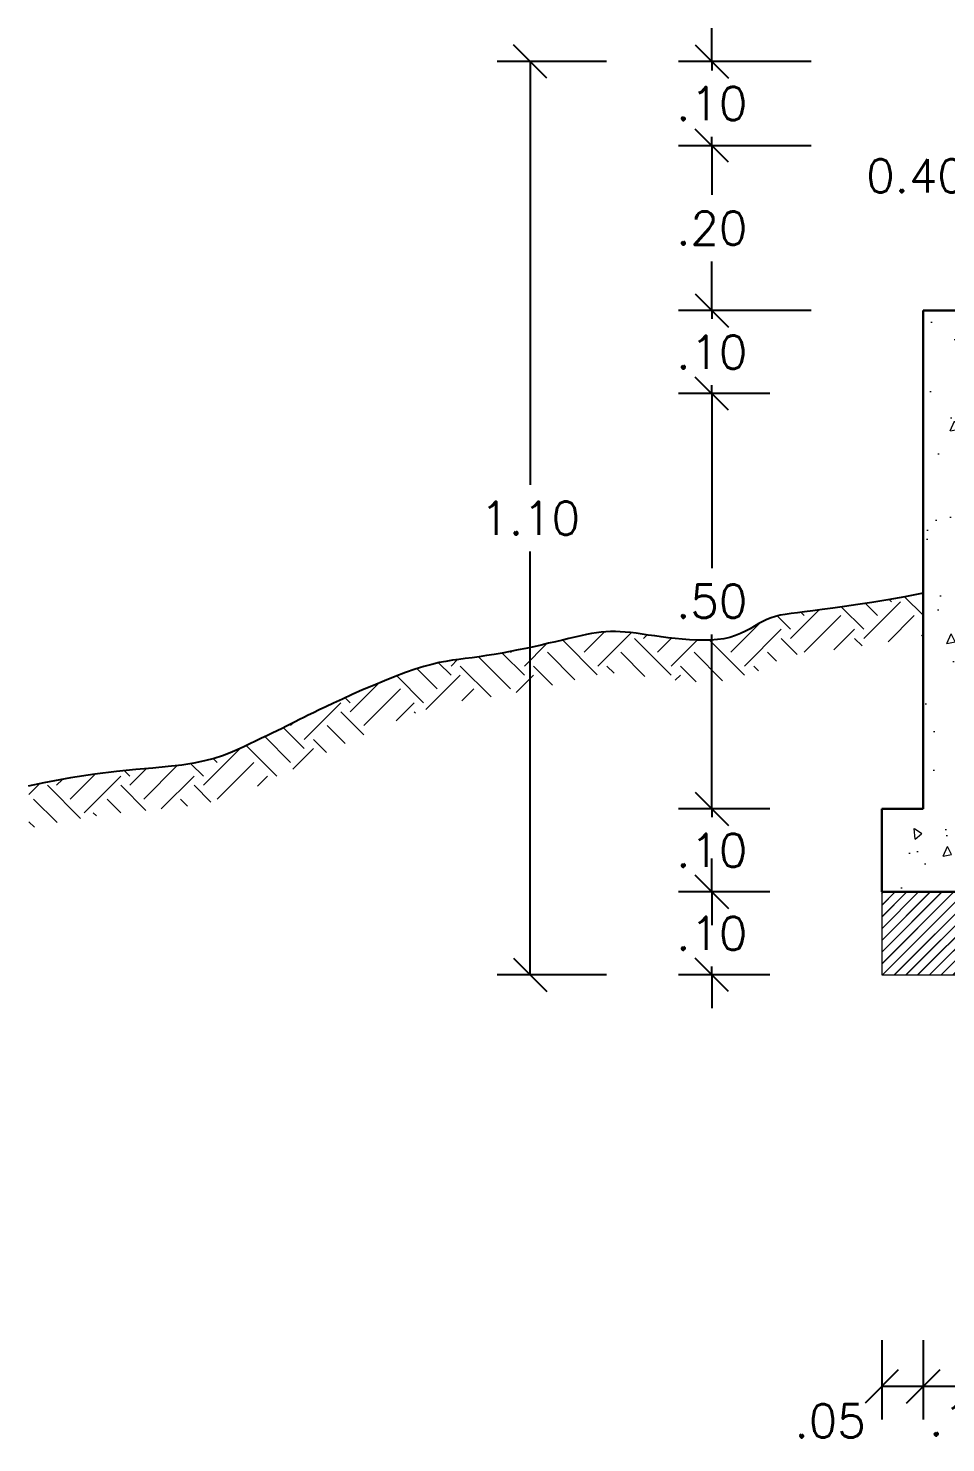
# Model space of a CAD drawing. Header units: millimetres. Extents: x 147.1 to 162.6, y 184.3 to 191.9.
# Drawn here: x 147.259 to 148.364, y 184.627 to 186.33 of the extents above; entities that cross this region are included whole.
import ezdxf
from ezdxf.enums import TextEntityAlignment as Align

# ---------------------------------------------------------------- set-up
doc = ezdxf.new("R2010")
doc.units = ezdxf.units.MM
doc.header["$PDMODE"] = 35
doc.layers.add('A-PISO', color=8, linetype='Continuous')
for name, color, linetype, lineweight in [('CASCO', 160, 'Continuous', 30), ('g-achurado', 1, 'Continuous', 15), ('g-acotado', 9, 'Continuous', 15), ('g-textos-notas', 7, 'Continuous', 20), ('RELLENO', 8, 'Continuous', 0)]:
    doc.layers.add(name, color=color, linetype=linetype, lineweight=lineweight)
doc.styles.add('01COTAS', font='romans.shx')
doc.dimstyles.new('DIM-20-CORTE', dxfattribs={"dimscale": 0.02, "dimtxt": 2, "dimasz": 2, "dimexe": 2, "dimexo": 2, "dimgap": 1, "dimtad": 1, "dimtih": 1, "dimtoh": 1, "dimzin": 4, "dimdsep": 46, "dimtxsty": '01COTAS', "dimblk": 'OBLIQUE', "dimcen": 25, "dimclrd": 7, "dimclre": 20, "dimclrt": 7, "dimazin": 0, "dimtfac": 1, "dimtmove": 2, "dimatfit": 3, "dimfxl": 1, "dimtolj": 1, "dimtzin": 0, "dimarcsym": 0})

# ---------------------------------------------------------------- blocks, each defined once
blk = doc.blocks.new('_Oblique')
at = {"color": 0, "linetype": 'ByBlock', "lineweight": -2}
blk.add_line((-0.5, -0.5), (0.5, 0.5), dxfattribs=at)
blk = doc.blocks.new('*D81')
at = {"layer": 'DEFPOINTS', "color": 0, "transparency": 16777216}
for p in [(148.0818, 185.2899), (148.1916, 185.2899), (148.1916, 185.1899)]:
    blk.add_point(p, dxfattribs=at)
at = {"layer": 'g-acotado', "color": 7, "lineweight": -2, "transparency": 16777216}
for p, q in [((148.0818, 185.2899), (148.0818, 185.3299)), ((148.0818, 185.2899), (148.0818, 185.2799)), ((148.0818, 185.1899), (148.0818, 185.1999)), ((148.0818, 185.1899), (148.0818, 185.1499))]:
    blk.add_line(p, q, dxfattribs=at)
at = {"layer": 'g-acotado', "color": 20, "lineweight": -2, "transparency": 16777216}
for p, q in [((148.1516, 185.2899), (148.0418, 185.2899)), ((148.1516, 185.1899), (148.0418, 185.1899))]:
    blk.add_line(p, q, dxfattribs=at)
at = {"layer": 'g-acotado', "color": 7, "lineweight": -2, "transparency": 16777216, "xscale": 0.04, "yscale": 0.04, "zscale": 0.04}
for p, rotation in [((148.0818, 185.2899), 270), ((148.0818, 185.1899), 90)]:
    blk.add_blockref('_Oblique', p, dxfattribs=dict(at, rotation=rotation))
at = {"layer": 'g-acotado', "color": 7, "transparency": 16777216, "insert": (148.0818, 185.2399), "char_height": 0.04, "attachment_point": 5, "style": '01COTAS'}
blk.add_mtext('\\A1;.10', dxfattribs=at)
blk = doc.blocks.new('*D82')
at = {"layer": 'DEFPOINTS', "color": 0, "transparency": 16777216}
for p in [(148.0818, 185.3899), (148.1916, 185.3899), (148.1916, 185.2899)]:
    blk.add_point(p, dxfattribs=at)
at = {"layer": 'g-acotado', "color": 7, "lineweight": -2, "transparency": 16777216}
for p, q in [((148.0818, 185.3899), (148.0818, 185.4299)), ((148.0818, 185.3899), (148.0818, 185.3799)), ((148.0818, 185.2899), (148.0818, 185.2999)), ((148.0818, 185.2899), (148.0818, 185.2499))]:
    blk.add_line(p, q, dxfattribs=at)
at = {"layer": 'g-acotado', "color": 20, "lineweight": -2, "transparency": 16777216}
for p, q in [((148.1516, 185.3899), (148.0418, 185.3899)), ((148.1516, 185.2899), (148.0418, 185.2899))]:
    blk.add_line(p, q, dxfattribs=at)
at = {"layer": 'g-acotado', "color": 7, "lineweight": -2, "transparency": 16777216, "xscale": 0.04, "yscale": 0.04, "zscale": 0.04}
for p, rotation in [((148.0818, 185.3899), 270), ((148.0818, 185.2899), 90)]:
    blk.add_blockref('_Oblique', p, dxfattribs=dict(at, rotation=rotation))
at = {"layer": 'g-acotado', "color": 7, "transparency": 16777216, "insert": (148.0818, 185.3399), "char_height": 0.04, "attachment_point": 5, "style": '01COTAS'}
blk.add_mtext('\\A1;.10', dxfattribs=at)
blk = doc.blocks.new('*D83')
at = {"layer": 'DEFPOINTS', "color": 0, "transparency": 16777216}
for p in [(148.0818, 185.8899), (148.1916, 185.8899), (148.1916, 185.3899)]:
    blk.add_point(p, dxfattribs=at)
at = {"layer": 'g-acotado', "color": 20, "lineweight": -2, "transparency": 16777216}
for p, q in [((148.1516, 185.8899), (148.0418, 185.8899)), ((148.1516, 185.3899), (148.0418, 185.3899))]:
    blk.add_line(p, q, dxfattribs=at)
at = {"layer": 'g-acotado', "color": 7, "lineweight": -2, "transparency": 16777216}
for p, q in [((148.0818, 185.8899), (148.0818, 185.6799)), ((148.0818, 185.3899), (148.0818, 185.5999))]:
    blk.add_line(p, q, dxfattribs=at)
at = {"layer": 'g-acotado', "color": 7, "lineweight": -2, "transparency": 16777216, "xscale": 0.04, "yscale": 0.04, "zscale": 0.04}
for p, rotation in [((148.0818, 185.8899), 90), ((148.0818, 185.3899), 270)]:
    blk.add_blockref('_Oblique', p, dxfattribs=dict(at, rotation=rotation))
at = {"layer": 'g-acotado', "color": 7, "transparency": 16777216, "insert": (148.0818, 185.6399), "char_height": 0.04, "attachment_point": 5, "style": '01COTAS'}
blk.add_mtext('\\A1;.50', dxfattribs=at)
blk = doc.blocks.new('*D84')
at = {"layer": 'DEFPOINTS', "color": 0, "transparency": 16777216}
for p in [(148.0818, 185.9899), (148.1916, 185.9899), (148.1916, 185.8899)]:
    blk.add_point(p, dxfattribs=at)
at = {"layer": 'g-acotado', "color": 7, "lineweight": -2, "transparency": 16777216}
for p, q in [((148.0818, 185.9899), (148.0818, 186.0299)), ((148.0818, 185.9899), (148.0818, 185.9799)), ((148.0818, 185.8899), (148.0818, 185.8999)), ((148.0818, 185.8899), (148.0818, 185.8499))]:
    blk.add_line(p, q, dxfattribs=at)
at = {"layer": 'g-acotado', "color": 20, "lineweight": -2, "transparency": 16777216}
for p, q in [((148.1516, 185.9899), (148.0418, 185.9899)), ((148.1516, 185.8899), (148.0418, 185.8899))]:
    blk.add_line(p, q, dxfattribs=at)
at = {"layer": 'g-acotado', "color": 7, "lineweight": -2, "transparency": 16777216, "xscale": 0.04, "yscale": 0.04, "zscale": 0.04}
for p, rotation in [((148.0818, 185.9899), 270), ((148.0818, 185.8899), 90)]:
    blk.add_blockref('_Oblique', p, dxfattribs=dict(at, rotation=rotation))
at = {"layer": 'g-acotado', "color": 7, "transparency": 16777216, "insert": (148.0818, 185.9399), "char_height": 0.04, "attachment_point": 5, "style": '01COTAS'}
blk.add_mtext('\\A1;.10', dxfattribs=at)
blk = doc.blocks.new('*D85')
at = {"layer": 'DEFPOINTS', "color": 0, "transparency": 16777216}
for p in [(148.0818, 186.1885), (148.2416, 186.1885), (148.2416, 185.9899)]:
    blk.add_point(p, dxfattribs=at)
at = {"layer": 'g-acotado', "color": 20, "lineweight": -2, "transparency": 16777216}
for p, q in [((148.2016, 186.1885), (148.0418, 186.1885)), ((148.2016, 185.9899), (148.0418, 185.9899))]:
    blk.add_line(p, q, dxfattribs=at)
at = {"layer": 'g-acotado', "color": 7, "lineweight": -2, "transparency": 16777216}
for p, q in [((148.0818, 186.1885), (148.0818, 186.1292)), ((148.0818, 185.9899), (148.0818, 186.0492))]:
    blk.add_line(p, q, dxfattribs=at)
at = {"layer": 'g-acotado', "color": 7, "lineweight": -2, "transparency": 16777216, "xscale": 0.04, "yscale": 0.04, "zscale": 0.04}
for p, rotation in [((148.0818, 186.1885), 90), ((148.0818, 185.9899), 270)]:
    blk.add_blockref('_Oblique', p, dxfattribs=dict(at, rotation=rotation))
at = {"layer": 'g-acotado', "color": 7, "transparency": 16777216, "insert": (148.0818, 186.0892), "char_height": 0.04, "attachment_point": 5, "style": '01COTAS'}
blk.add_mtext('\\A1;.20', dxfattribs=at)
blk = doc.blocks.new('*D86')
at = {"layer": 'DEFPOINTS', "color": 0, "transparency": 16777216}
for p in [(148.0818, 186.2899), (148.2416, 186.2899), (148.2416, 186.1885)]:
    blk.add_point(p, dxfattribs=at)
at = {"layer": 'g-acotado', "color": 7, "lineweight": -2, "transparency": 16777216}
for p, q in [((148.0818, 186.2899), (148.0818, 186.3299)), ((148.0818, 186.2899), (148.0818, 186.2792)), ((148.0818, 186.1885), (148.0818, 186.1992)), ((148.0818, 186.1885), (148.0818, 186.1485))]:
    blk.add_line(p, q, dxfattribs=at)
at = {"layer": 'g-acotado', "color": 20, "lineweight": -2, "transparency": 16777216}
for p, q in [((148.2016, 186.2899), (148.0418, 186.2899)), ((148.2016, 186.1885), (148.0418, 186.1885))]:
    blk.add_line(p, q, dxfattribs=at)
at = {"layer": 'g-acotado', "color": 7, "lineweight": -2, "transparency": 16777216, "xscale": 0.04, "yscale": 0.04, "zscale": 0.04}
for p, rotation in [((148.0818, 186.2899), 270), ((148.0818, 186.1885), 90)]:
    blk.add_blockref('_Oblique', p, dxfattribs=dict(at, rotation=rotation))
at = {"layer": 'g-acotado', "color": 7, "transparency": 16777216, "insert": (148.0818, 186.2392), "char_height": 0.04, "attachment_point": 5, "style": '01COTAS'}
blk.add_mtext('\\A1;.10', dxfattribs=at)
blk = doc.blocks.new('*D87')
at = {"layer": 'DEFPOINTS', "color": 0, "transparency": 16777216}
for p in [(147.8632, 186.2899), (147.9951, 186.2899), (147.9951, 185.1899)]:
    blk.add_point(p, dxfattribs=at)
at = {"layer": 'g-acotado', "color": 20, "lineweight": -2, "transparency": 16777216}
for p, q in [((147.9551, 186.2899), (147.8232, 186.2899)), ((147.9551, 185.1899), (147.8232, 185.1899))]:
    blk.add_line(p, q, dxfattribs=at)
at = {"layer": 'g-acotado', "color": 7, "lineweight": -2, "transparency": 16777216}
for p, q in [((147.8632, 186.2899), (147.8632, 185.7799)), ((147.8632, 185.1899), (147.8632, 185.6999))]:
    blk.add_line(p, q, dxfattribs=at)
at = {"layer": 'g-acotado', "color": 7, "lineweight": -2, "transparency": 16777216, "xscale": 0.04, "yscale": 0.04, "zscale": 0.04}
for p, rotation in [((147.8632, 186.2899), 90), ((147.8632, 185.1899), 270)]:
    blk.add_blockref('_Oblique', p, dxfattribs=dict(at, rotation=rotation))
at = {"layer": 'g-acotado', "color": 7, "transparency": 16777216, "insert": (147.8632, 185.7399), "char_height": 0.04, "attachment_point": 5, "style": '01COTAS'}
blk.add_mtext('\\A1;1.10', dxfattribs=at)
blk = doc.blocks.new('*D93')
at = {"layer": 'DEFPOINTS', "color": 0, "transparency": 16777216}
for p in [(148.3365, 184.7899), (148.4365, 184.7899), (148.3365, 184.6943)]:
    blk.add_point(p, dxfattribs=at)
at = {"layer": 'g-acotado', "color": 20, "lineweight": -2, "transparency": 16777216}
for p, q in [((148.3365, 184.7499), (148.3365, 184.6543)), ((148.4365, 184.7499), (148.4365, 184.6543))]:
    blk.add_line(p, q, dxfattribs=at)
at = {"layer": 'g-acotado', "color": 7, "lineweight": -2, "transparency": 16777216}
blk.add_line((148.4365, 184.6943), (148.3365, 184.6943), dxfattribs=at)
at = {"layer": 'g-acotado', "color": 7, "lineweight": -2, "transparency": 16777216, "xscale": 0.04, "yscale": 0.04, "zscale": 0.04, "rotation": 180}
blk.add_blockref('_Oblique', (148.3365, 184.6943), dxfattribs=at)
at = {"layer": 'g-acotado', "color": 7, "lineweight": -2, "transparency": 16777216, "xscale": 0.04, "yscale": 0.04, "zscale": 0.04}
blk.add_blockref('_Oblique', (148.4365, 184.6943), dxfattribs=at)
at = {"layer": 'g-acotado', "color": 7, "transparency": 16777216, "insert": (148.3865, 184.6551), "char_height": 0.04, "attachment_point": 5, "style": '01COTAS'}
blk.add_mtext('\\A1;.10', dxfattribs=at)
blk = doc.blocks.new('*D94')
at = {"layer": 'DEFPOINTS', "color": 0, "transparency": 16777216}
for p in [(148.2865, 184.7899), (148.3365, 184.7899), (148.2865, 184.6943)]:
    blk.add_point(p, dxfattribs=at)
at = {"layer": 'g-acotado', "color": 20, "lineweight": -2, "transparency": 16777216}
for p, q in [((148.2865, 184.7499), (148.2865, 184.6543)), ((148.3365, 184.7499), (148.3365, 184.6543))]:
    blk.add_line(p, q, dxfattribs=at)
at = {"layer": 'g-acotado', "color": 7, "lineweight": -2, "transparency": 16777216}
blk.add_line((148.3365, 184.6943), (148.2865, 184.6943), dxfattribs=at)
at = {"layer": 'g-acotado', "color": 7, "lineweight": -2, "transparency": 16777216, "xscale": 0.04, "yscale": 0.04, "zscale": 0.04, "rotation": 180}
blk.add_blockref('_Oblique', (148.2865, 184.6943), dxfattribs=at)
at = {"layer": 'g-acotado', "color": 7, "lineweight": -2, "transparency": 16777216, "xscale": 0.04, "yscale": 0.04, "zscale": 0.04}
blk.add_blockref('_Oblique', (148.3365, 184.6943), dxfattribs=at)
at = {"layer": 'g-acotado', "color": 7, "transparency": 16777216, "insert": (148.2244, 184.6528), "char_height": 0.04, "attachment_point": 5, "style": '01COTAS'}
blk.add_mtext('\\A1;.05', dxfattribs=at)

msp = doc.modelspace()

# ---------------------------------------------------------------- hatches: boundary and pattern name
at = {"layer": 'g-achurado', "linetype": 'Continuous'}
h = msp.add_hatch(dxfattribs=at)
h.set_pattern_fill('AR-CONC', color=251, scale=0.017, angle=45, style=0)
h.set_pattern_definition([(95, (-7.70736, -12.16291), (0.09376384, 0.078677203), [0.01275, -0.14025]), (40, (-7.70736, -12.16291), (-0.10709867, 0.073740585), [0.0102, -0.1122]), (145.4514, (-7.69955, -12.15636), (-0.01333471, 0.1524178), [0.01083583, -0.11919416]), (91.1842, (-7.7314, -12.13887), (0.14818781, 0.10839434), [0.019125, -0.210375]), (141.6356, (-7.71905, -12.12984), (-0.00474283, 0.22945099), [0.01625375, -0.17879121]), (36.1842, (-7.7314, -12.13887), (-0.00474301, 0.22945098), [0.0153, -0.1683]), (66, (-7.71337, -12.13286), (0.120151167, 0.02335502), [0.01275, -0.14025]), (11, (-7.71337, -12.13286), (-0.05792046, 0.116417434), [0.0102, -0.1122]), (116.4514, (-7.70336, -12.13091), (0.062230815, 0.139772405), [0.01083583, -0.11919416]), (82.5, (-7.70736, -12.16291), (-0.0385548415, 0.041478269), [0, -0.11084, 0, -0.1139, 0, -0.112625]), (52.5, (-7.70736, -12.16291), (-0.0157884, 0.079034606), [0, -0.06494, 0, -0.10829, 0, -0.042925]), (12.5, (-7.734166, -12.18972), (0.0668810884, 0.0614585295), [0, -0.0425, 0, -0.1326, 0, -0.17595]), (2.5, (-7.74619, -12.20174), (0.058070297, 0.082137167), [0, -0.05525, 0, -0.08806, 0, -0.12495])])
h.paths.add_polyline_path([(148.4365, 185.9899), (148.3365, 185.9899), (148.3865, 185.9899), (148.3365, 185.9899), (148.3365, 185.3899), (148.2865, 185.3899), (148.2865, 185.2899), (148.4365, 185.2899)])
h.paths.add_polyline_path([(148.5865, 185.3899), (148.5865, 185.2899), (149.0865, 185.2899), (149.7865, 185.2899), (149.7865, 184.8899), (149.9865, 184.8899), (149.9865, 185.3899), (149.9365, 185.3899), (149.9365, 186.2768), (149.9365, 186.2899), (149.8765, 186.2899), (149.6865, 186.2899), (149.6865, 186.1885), (149.7865, 186.1885), (149.7865, 185.3899), (149.0865, 185.3899), (149.0865, 186.2899), (148.9365, 186.2899), (148.9365, 185.9899), (148.8365, 185.9899), (148.8365, 185.8899), (148.9365, 185.8899), (148.9365, 185.3899)])
h = msp.add_hatch(dxfattribs=at)
h.set_pattern_fill('EARTH', color=34, scale=0.25, angle=45, style=0)
h.set_pattern_definition([(45, (-7.70736, -12.16291), (7e-18, 0.088388348), [0.0625, -0.0625]), (45, (-7.72393, -12.14634), (7e-18, 0.088388348), [0.0625, -0.0625]), (45, (-7.740505, -12.129766), (7e-18, 0.088388348), [0.0625, -0.0625]), (135, (-7.740505, -12.11872), (-0.088388348, 1e-17), [0.0625, -0.0625]), (135, (-7.72393, -12.102145), (-0.088388348, 1e-17), [0.0625, -0.0625]), (135, (-7.70736, -12.08557), (-0.088388348, 1e-17), [0.0625, -0.0625])])
h.paths.add_polyline_path([(148.1997, 185.5775, -0.00003), (148.1997, 185.5775), (148.1911, 185.5765), (148.1841, 185.5756), (148.1786, 185.5748), (148.1745, 185.574), (148.1718, 185.5734), (148.17, 185.5728), (148.1685, 185.5723), (148.1664, 185.5712), (148.163, 185.5693), (148.1583, 185.5666), (148.153, 185.5635, -0.006616), (148.1518, 185.5629), (148.1463, 185.5599, -0.011852), (148.1442, 185.5588), (148.1383, 185.556, -0.016477), (148.1353, 185.5546), (148.129, 185.5521, -0.020343), (148.1252, 185.5508), (148.1184, 185.5487, -0.022065), (148.1142, 185.5475), (148.1069, 185.546, -0.018831), (148.1032, 185.5453), (148.0954, 185.5442, -0.015264), (148.0924, 185.5439), (148.0843, 185.5433, -0.012461), (148.0818, 185.5431), (148.0734, 185.5429, -0.010235), (148.0714, 185.5429), (148.0628, 185.543, -0.00844), (148.0611, 185.5431), (148.0525, 185.5435, -0.006961), (148.0511, 185.5436), (148.0419, 185.5443), (148.0323, 185.5452), (148.0231, 185.5463), (148.0143, 185.5474), (148.006, 185.5486), (147.9982, 185.5497), (147.991, 185.5508), (147.9844, 185.5517), (147.9784, 185.5524), (147.9733, 185.553), (147.9688, 185.5533), (147.9649, 185.5534), (147.9612, 185.5534), (147.9577, 185.5533), (147.9541, 185.5529), (147.9501, 185.5525), (147.9457, 185.5517), (147.9406, 185.5508), (147.9349, 185.5496), (147.9284, 185.5481), (147.9213, 185.5465), (147.9137, 185.5446), (147.9055, 185.5426), (147.8968, 185.5405), (147.8877, 185.5384), (147.8781, 185.5363), (147.8683, 185.5341), (147.8583, 185.5321), (147.8482, 185.5302), (147.8381, 185.5283), (147.8282, 185.5266), (147.8184, 185.525), (147.8089, 185.5235), (147.7997, 185.5223), (147.7913, 185.5212), (147.7837, 185.5202), (147.7768, 185.5193), (147.7703, 185.5183), (147.7638, 185.517), (147.7569, 185.5154), (147.7493, 185.5134), (147.7405, 185.5106), (147.7302, 185.507), (147.7187, 185.5027), (147.7065, 185.4978), (147.6938, 185.4925), (147.6813, 185.4871), (147.6691, 185.4817), (147.6576, 185.4766), (147.6473, 185.4719), (147.6384, 185.4677), (147.6307, 185.4641), (147.6241, 185.4608), (147.6182, 185.4579), (147.6129, 185.4553), (147.6078, 185.4527), (147.6028, 185.4501), (147.5975, 185.4474), (147.5919, 185.4447), (147.5861, 185.4419), (147.5802, 185.439), (147.574, 185.436), (147.574, 185.436), (147.5676, 185.4329), (147.5611, 185.4298), (147.5543, 185.4265), (147.5473, 185.4231, -0.000126), (147.5472, 185.4231), (147.5395, 185.4194), (147.5314, 185.4156, -0.007825), (147.53, 185.4149), (147.5216, 185.4113, -0.010662), (147.5196, 185.4106), (147.5104, 185.4071, -0.012427), (147.508, 185.4062), (147.4978, 185.4029, -0.013227), (147.4952, 185.4022), (147.4837, 185.3992, -0.013256), (147.4812, 185.3985), (147.4683, 185.3958, -0.012741), (147.4658, 185.3954), (147.4512, 185.3931, -0.010844), (147.4491, 185.3928), (147.4322, 185.3909), (147.4132, 185.3892), (147.3927, 185.3874), (147.3703, 185.3851), (147.3455, 185.3821), (147.3179, 185.3779), (147.2872, 185.3723), (147.2594, 185.3662), (147.2594, 185.4174), (147.2773, 185.4213), (147.3097, 185.4272), (147.3387, 185.4316), (147.3648, 185.4348), (147.388, 185.4372), (147.4087, 185.439), (147.4272, 185.4407), (147.4435, 185.4425), (147.458, 185.4448), (147.4709, 185.4475), (147.4824, 185.4505), (147.4927, 185.4538), (147.5019, 185.4573), (147.5103, 185.4609), (147.5181, 185.4645), (147.5254, 185.4681), (147.5325, 185.4715), (147.5394, 185.4748), (147.546, 185.478), (147.5523, 185.4811), (147.5584, 185.484), (147.5643, 185.4868), (147.5698, 185.4895), (147.5751, 185.4922), (147.5802, 185.4947), (147.5852, 185.4973), (147.5904, 185.4999), (147.5959, 185.5027), (147.6021, 185.5057), (147.609, 185.5091), (147.617, 185.5129), (147.6263, 185.5172), (147.6369, 185.5221), (147.6487, 185.5274), (147.6613, 185.533), (147.6744, 185.5386), (147.6876, 185.5441), (147.7006, 185.5493), (147.7131, 185.554), (147.7247, 185.5581), (147.7352, 185.5613), (147.7447, 185.5639), (147.7535, 185.566), (147.7617, 185.5675), (147.7695, 185.5688), (147.7772, 185.5698), (147.785, 185.5708), (147.7931, 185.5718), (147.8016, 185.573), (147.8106, 185.5744), (147.8199, 185.5759), (147.8293, 185.5775), (147.8389, 185.5793), (147.8485, 185.5812), (147.858, 185.5831), (147.8674, 185.5851), (147.8765, 185.5871), (147.8853, 185.5892), (147.8938, 185.5912), (147.9019, 185.5932), (147.9097, 185.5951), (147.9171, 185.5968), (147.9242, 185.5984), (147.9309, 185.5998), (147.9371, 185.601), (147.9431, 185.602), (147.9488, 185.6027), (147.9544, 185.6032), (147.96, 185.6034), (147.9657, 185.6034), (147.9715, 185.6032), (147.9776, 185.6028), (147.9841, 185.6021), (147.9909, 185.6013), (147.998, 185.6003), (148.0054, 185.5992), (148.0131, 185.5981), (148.0211, 185.597), (148.0292, 185.5959), (148.0376, 185.5949), (148.0462, 185.5941), (148.0549, 185.5934), (148.0635, 185.593), (148.0721, 185.5929), (148.0805, 185.5931), (148.0886, 185.5938), (148.0963, 185.5948), (148.1036, 185.5964), (148.1103, 185.5985), (148.1166, 185.601), (148.1225, 185.6039), (148.128, 185.6068), (148.1333, 185.6099), (148.1384, 185.6129), (148.1434, 185.6156), (148.1483, 185.618), (148.1534, 185.62), (148.1586, 185.6217), (148.1642, 185.623), (148.1704, 185.6241), (148.1773, 185.6251), (148.185, 185.6261), (148.1937, 185.6272), (148.2037, 185.6284), (148.215, 185.6298), (148.2277, 185.6315), (148.2419, 185.6334), (148.2576, 185.6358), (148.2748, 185.6385), (148.2937, 185.6417), (148.3142, 185.6453), (148.3365, 185.6495), (148.3365, 185.5986), (148.3232, 185.5962), (148.3022, 185.5924), (148.2829, 185.5892), (148.2652, 185.5864), (148.2491, 185.584), (148.2345, 185.5819), (148.2214, 185.5802), (148.2098, 185.5787)])
at = {"layer": 'RELLENO'}
h = msp.add_hatch(dxfattribs=at)
h.set_pattern_fill('JIS_LC_20', color=252, scale=0.0005, style=0)
h.set_pattern_definition([(45, (21.387674, -12.60435), (-0.0070710678, 0.0070710678), []), (45, (21.387874, -12.60435), (-0.0070710678, 0.0070710678), [])])
h.paths.add_polyline_path([(148.5865, 185.2899), (148.5865, 185.1899), (149.7865, 185.1899), (149.7865, 185.2899)])
h.paths.add_polyline_path([(148.4365, 185.1899), (148.4365, 185.2899), (148.2865, 185.2899), (148.2865, 185.1899)])

# ---------------------------------------------------------------- linework, layer by layer
at = {"layer": 'A-PISO', "color": 34}
msp.add_lwpolyline([(148.3365, 185.6495), (148.3142, 185.6453), (148.2937, 185.6417), (148.2748, 185.6385), (148.2576, 185.6358), (148.2419, 185.6334), (148.2277, 185.6315), (148.215, 185.6298), (148.2037, 185.6284), (148.1937, 185.6272), (148.185, 185.6261), (148.1773, 185.6251), (148.1704, 185.6241), (148.1642, 185.623), (148.1586, 185.6217), (148.1534, 185.62), (148.1483, 185.618), (148.1434, 185.6156), (148.1384, 185.6129), (148.1333, 185.6099), (148.128, 185.6068), (148.1225, 185.6039), (148.1166, 185.601), (148.1103, 185.5985), (148.1036, 185.5964), (148.0963, 185.5948), (148.0886, 185.5938), (148.0805, 185.5931), (148.0721, 185.5929), (148.0635, 185.593), (148.0549, 185.5934), (148.0462, 185.5941), (148.0376, 185.5949), (148.0292, 185.5959), (148.0211, 185.597), (148.0131, 185.5981), (148.0054, 185.5992), (147.998, 185.6003), (147.9909, 185.6013), (147.9841, 185.6021), (147.9776, 185.6028), (147.9715, 185.6032), (147.9657, 185.6034), (147.96, 185.6034), (147.9544, 185.6032), (147.9488, 185.6027), (147.9431, 185.602), (147.9371, 185.601), (147.9309, 185.5998), (147.9242, 185.5984), (147.9171, 185.5968), (147.9097, 185.5951), (147.9019, 185.5932), (147.8938, 185.5912), (147.8853, 185.5892), (147.8765, 185.5871), (147.8674, 185.5851), (147.858, 185.5831), (147.8485, 185.5812), (147.8389, 185.5793), (147.8293, 185.5775), (147.8199, 185.5759), (147.8106, 185.5744), (147.8016, 185.573), (147.7931, 185.5718), (147.785, 185.5708), (147.7772, 185.5698), (147.7695, 185.5688), (147.7617, 185.5675), (147.7535, 185.566), (147.7447, 185.5639), (147.7352, 185.5613), (147.7247, 185.5581), (147.7131, 185.554), (147.7006, 185.5493), (147.6876, 185.5441), (147.6744, 185.5386), (147.6613, 185.533), (147.6487, 185.5274), (147.6369, 185.5221), (147.6263, 185.5172), (147.617, 185.5129), (147.609, 185.5091), (147.6021, 185.5057), (147.5959, 185.5027), (147.5904, 185.4999), (147.5852, 185.4973), (147.5802, 185.4947), (147.5751, 185.4922), (147.5698, 185.4895), (147.5643, 185.4868), (147.5584, 185.484), (147.5523, 185.4811), (147.546, 185.478), (147.5394, 185.4748), (147.5325, 185.4715), (147.5254, 185.4681), (147.5181, 185.4645), (147.5103, 185.4609), (147.5019, 185.4573), (147.4927, 185.4538), (147.4824, 185.4505), (147.4709, 185.4475), (147.458, 185.4448), (147.4435, 185.4425), (147.4272, 185.4407), (147.4087, 185.439), (147.388, 185.4372), (147.3648, 185.4348), (147.3387, 185.4316), (147.3097, 185.4272), (147.2773, 185.4213), (147.2587, 185.4172)], dxfattribs=at)
at = {"layer": 'CASCO'}
for p, q in [((148.3365, 185.9899), (148.3365, 185.3899)), ((148.3365, 185.9899), (148.4365, 185.9899)), ((148.2865, 185.3899), (148.2865, 185.2899)), ((148.3365, 185.3899), (148.2865, 185.3899)), ((148.2865, 185.2899), (149.7865, 185.2899))]:
    msp.add_line(p, q, dxfattribs=at)
at = {"layer": 'RELLENO'}
msp.add_lwpolyline([(149.7865, 185.1899), (149.7865, 185.2899), (148.2865, 185.2899), (148.2865, 185.1899)], close=True, dxfattribs=at)

# ---------------------------------------------------------------- texts
at = {"layer": 'g-textos-notas', "style": '01COTAS'}
msp.add_text('0.40x0.40,e=1/8"', height=0.04, dxfattribs=at).set_placement((148.7633, 186.1322), align=Align.RIGHT)

# ---------------------------------------------------------------- dimensions: what is measured, and where the dimension line sits
at = {"layer": 'g-acotado'}
for base, p1, p2, picture, middle in [((148.0818, 186.2899), (148.2416, 186.1885), (148.2416, 186.2899), '*D86', (148.0818, 186.2392)), ((147.8632, 186.2899), (147.9951, 185.1899), (147.9951, 186.2899), '*D87', (147.8632, 185.7399)), ((148.0818, 186.1885), (148.2416, 185.9899), (148.2416, 186.1885), '*D85', (148.0818, 186.0892)), ((148.0818, 185.9899), (148.1916, 185.8899), (148.1916, 185.9899), '*D84', (148.0818, 185.9399)), ((148.0818, 185.8899), (148.1916, 185.3899), (148.1916, 185.8899), '*D83', (148.0818, 185.6399)), ((148.0818, 185.3899), (148.1916, 185.2899), (148.1916, 185.3899), '*D82', (148.0818, 185.3399)), ((148.0818, 185.2899), (148.1916, 185.1899), (148.1916, 185.2899), '*D81', (148.0818, 185.2399))]:
    dim = msp.add_linear_dim(base=base, p1=p1, p2=p2, angle=90, dimstyle='DIM-20-CORTE', dxfattribs=at)
    dim.commit()
    dim.dimension.update_dxf_attribs({"geometry": picture, "text_midpoint": middle})
for base, p1, p2, picture, middle in [((148.2865, 184.6943), (148.3365, 184.7899), (148.2865, 184.7899), '*D94', (148.2244, 184.6528)), ((148.3365, 184.6943), (148.4365, 184.7899), (148.3365, 184.7899), '*D93', (148.3865, 184.6551))]:
    dim = msp.add_linear_dim(base=base, p1=p1, p2=p2, dimstyle='DIM-20-CORTE', dxfattribs=at)
    dim.commit()
    dim.dimension.update_dxf_attribs({"geometry": picture, "text_midpoint": middle, "dimtype": 160})

doc.saveas('drawing.dxf')
